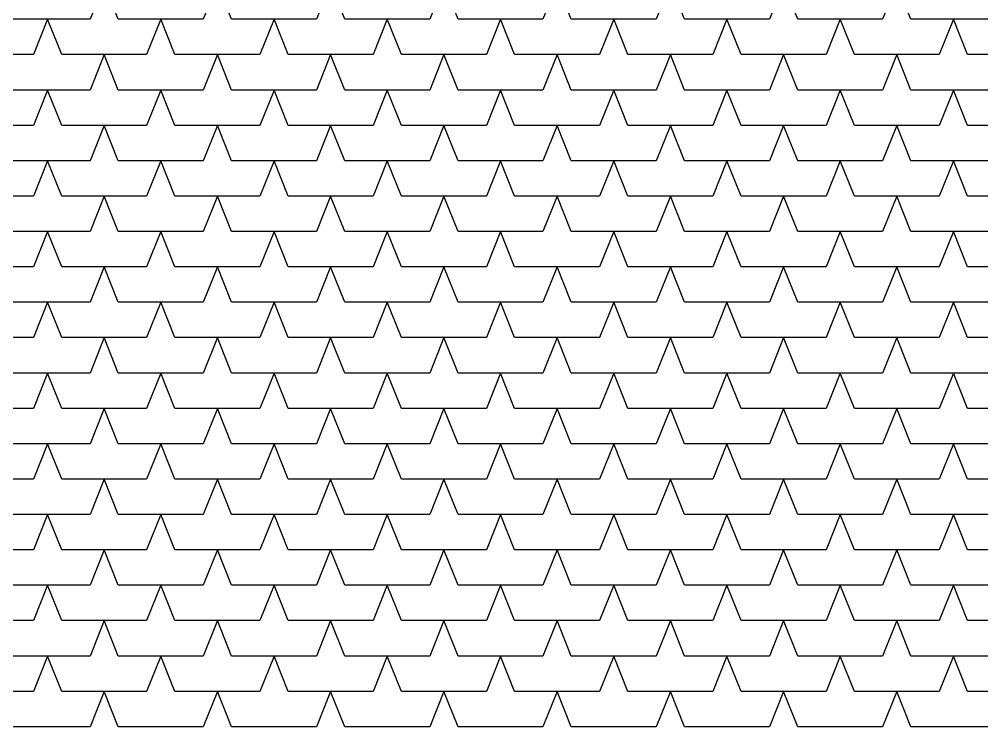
# Model space of a CAD drawing. Header units: inches. Extents: x 86794 to 87086, y 41803 to 41823.
# Drawn here: x 87068.594 to 87069.954, y 41820.33 to 41821.33 of the extents above; entities that cross this region are included whole.
import ezdxf

# ---------------------------------------------------------------- set-up
doc = ezdxf.new("R2010")
doc.units = ezdxf.units.IN
doc.header["$MEASUREMENT"] = 0

msp = doc.modelspace()

# ---------------------------------------------------------------- linework, layer by layer
at = {"color": 250}
for p, q in [((87068.7137, 41821.3795), (87068.6937, 41821.3295)), ((87068.7337, 41821.3295), (87068.7137, 41821.3795)), ((87068.8737, 41821.3795), (87068.8537, 41821.3295)), ((87068.8937, 41821.3295), (87068.8737, 41821.3795)), ((87069.0337, 41821.3795), (87069.0137, 41821.3295)), ((87069.0537, 41821.3295), (87069.0337, 41821.3795)), ((87069.1937, 41821.3795), (87069.1737, 41821.3295)), ((87069.2137, 41821.3295), (87069.1937, 41821.3795)), ((87069.3537, 41821.3795), (87069.3337, 41821.3295)), ((87069.3737, 41821.3295), (87069.3537, 41821.3795)), ((87069.5137, 41821.3795), (87069.4937, 41821.3295)), ((87069.5337, 41821.3295), (87069.5137, 41821.3795)), ((87069.6737, 41821.3795), (87069.6537, 41821.3295)), ((87069.6937, 41821.3295), (87069.6737, 41821.3795)), ((87069.8337, 41821.3795), (87069.8137, 41821.3295)), ((87069.8537, 41821.3295), (87069.8337, 41821.3795)), ((87068.6937, 41821.3295), (87068.5737, 41821.3295)), ((87068.6337, 41821.3295), (87068.6137, 41821.2795)), ((87068.6537, 41821.2795), (87068.6337, 41821.3295)), ((87068.8537, 41821.3295), (87068.7337, 41821.3295)), ((87068.7937, 41821.3295), (87068.7737, 41821.2795)), ((87068.8137, 41821.2795), (87068.7937, 41821.3295)), ((87069.0137, 41821.3295), (87068.8937, 41821.3295)), ((87068.9537, 41821.3295), (87068.9337, 41821.2795)), ((87068.9737, 41821.2795), (87068.9537, 41821.3295)), ((87069.1737, 41821.3295), (87069.0537, 41821.3295)), ((87069.1137, 41821.3295), (87069.0937, 41821.2795)), ((87069.1337, 41821.2795), (87069.1137, 41821.3295)), ((87069.3337, 41821.3295), (87069.2137, 41821.3295)), ((87069.2737, 41821.3295), (87069.2537, 41821.2795)), ((87069.2937, 41821.2795), (87069.2737, 41821.3295)), ((87069.4937, 41821.3295), (87069.3737, 41821.3295)), ((87069.4337, 41821.3295), (87069.4137, 41821.2795)), ((87069.4537, 41821.2795), (87069.4337, 41821.3295)), ((87069.6537, 41821.3295), (87069.5337, 41821.3295)), ((87069.5937, 41821.3295), (87069.5737, 41821.2795)), ((87069.6137, 41821.2795), (87069.5937, 41821.3295)), ((87069.8137, 41821.3295), (87069.6937, 41821.3295)), ((87069.7537, 41821.3295), (87069.7337, 41821.2795)), ((87069.7737, 41821.2795), (87069.7537, 41821.3295)), ((87069.9737, 41821.3295), (87069.8537, 41821.3295)), ((87069.9137, 41821.3295), (87069.8937, 41821.2795)), ((87069.9337, 41821.2795), (87069.9137, 41821.3295)), ((87068.6137, 41821.2795), (87068.4937, 41821.2795)), ((87068.7737, 41821.2795), (87068.6537, 41821.2795)), ((87068.7137, 41821.2795), (87068.6937, 41821.2295)), ((87068.7337, 41821.2295), (87068.7137, 41821.2795)), ((87068.9337, 41821.2795), (87068.8137, 41821.2795)), ((87068.8737, 41821.2795), (87068.8537, 41821.2295)), ((87068.8937, 41821.2295), (87068.8737, 41821.2795)), ((87069.0937, 41821.2795), (87068.9737, 41821.2795)), ((87069.0337, 41821.2795), (87069.0137, 41821.2295)), ((87069.0537, 41821.2295), (87069.0337, 41821.2795)), ((87069.2537, 41821.2795), (87069.1337, 41821.2795)), ((87069.1937, 41821.2795), (87069.1737, 41821.2295)), ((87069.2137, 41821.2295), (87069.1937, 41821.2795)), ((87069.4137, 41821.2795), (87069.2937, 41821.2795)), ((87069.3537, 41821.2795), (87069.3337, 41821.2295)), ((87069.3737, 41821.2295), (87069.3537, 41821.2795)), ((87069.5737, 41821.2795), (87069.4537, 41821.2795)), ((87069.5137, 41821.2795), (87069.4937, 41821.2295)), ((87069.5337, 41821.2295), (87069.5137, 41821.2795)), ((87069.7337, 41821.2795), (87069.6137, 41821.2795)), ((87069.6737, 41821.2795), (87069.6537, 41821.2295)), ((87069.6937, 41821.2295), (87069.6737, 41821.2795)), ((87069.8937, 41821.2795), (87069.7737, 41821.2795)), ((87069.8337, 41821.2795), (87069.8137, 41821.2295)), ((87069.8537, 41821.2295), (87069.8337, 41821.2795)), ((87070.0537, 41821.2795), (87069.9337, 41821.2795)), ((87068.6937, 41821.2295), (87068.5737, 41821.2295)), ((87068.6337, 41821.2295), (87068.6137, 41821.1795)), ((87068.6537, 41821.1795), (87068.6337, 41821.2295)), ((87068.8537, 41821.2295), (87068.7337, 41821.2295)), ((87068.7937, 41821.2295), (87068.7737, 41821.1795)), ((87068.8137, 41821.1795), (87068.7937, 41821.2295)), ((87069.0137, 41821.2295), (87068.8937, 41821.2295)), ((87068.9537, 41821.2295), (87068.9337, 41821.1795)), ((87068.9737, 41821.1795), (87068.9537, 41821.2295)), ((87069.1737, 41821.2295), (87069.0537, 41821.2295)), ((87069.1137, 41821.2295), (87069.0937, 41821.1795)), ((87069.1337, 41821.1795), (87069.1137, 41821.2295)), ((87069.3337, 41821.2295), (87069.2137, 41821.2295)), ((87069.2737, 41821.2295), (87069.2537, 41821.1795)), ((87069.2937, 41821.1795), (87069.2737, 41821.2295)), ((87069.4937, 41821.2295), (87069.3737, 41821.2295)), ((87069.4337, 41821.2295), (87069.4137, 41821.1795)), ((87069.4537, 41821.1795), (87069.4337, 41821.2295)), ((87069.6537, 41821.2295), (87069.5337, 41821.2295)), ((87069.5937, 41821.2295), (87069.5737, 41821.1795)), ((87069.6137, 41821.1795), (87069.5937, 41821.2295)), ((87069.8137, 41821.2295), (87069.6937, 41821.2295)), ((87069.7537, 41821.2295), (87069.7337, 41821.1795)), ((87069.7737, 41821.1795), (87069.7537, 41821.2295)), ((87069.9737, 41821.2295), (87069.8537, 41821.2295)), ((87069.9137, 41821.2295), (87069.8937, 41821.1795)), ((87069.9337, 41821.1795), (87069.9137, 41821.2295)), ((87068.6137, 41821.1795), (87068.4937, 41821.1795)), ((87068.7737, 41821.1795), (87068.6537, 41821.1795)), ((87068.7137, 41821.1795), (87068.6937, 41821.1295)), ((87068.7337, 41821.1295), (87068.7137, 41821.1795)), ((87068.9337, 41821.1795), (87068.8137, 41821.1795)), ((87068.8737, 41821.1795), (87068.8537, 41821.1295)), ((87068.8937, 41821.1295), (87068.8737, 41821.1795)), ((87069.0937, 41821.1795), (87068.9737, 41821.1795)), ((87069.0337, 41821.1795), (87069.0137, 41821.1295)), ((87069.0537, 41821.1295), (87069.0337, 41821.1795)), ((87069.2537, 41821.1795), (87069.1337, 41821.1795)), ((87069.1937, 41821.1795), (87069.1737, 41821.1295)), ((87069.2137, 41821.1295), (87069.1937, 41821.1795)), ((87069.4137, 41821.1795), (87069.2937, 41821.1795)), ((87069.3537, 41821.1795), (87069.3337, 41821.1295)), ((87069.3737, 41821.1295), (87069.3537, 41821.1795)), ((87069.5737, 41821.1795), (87069.4537, 41821.1795)), ((87069.5137, 41821.1795), (87069.4937, 41821.1295)), ((87069.5337, 41821.1295), (87069.5137, 41821.1795)), ((87069.7337, 41821.1795), (87069.6137, 41821.1795)), ((87069.6737, 41821.1795), (87069.6537, 41821.1295)), ((87069.6937, 41821.1295), (87069.6737, 41821.1795)), ((87069.8937, 41821.1795), (87069.7737, 41821.1795)), ((87069.8337, 41821.1795), (87069.8137, 41821.1295)), ((87069.8537, 41821.1295), (87069.8337, 41821.1795)), ((87070.0537, 41821.1795), (87069.9337, 41821.1795)), ((87068.6937, 41821.1295), (87068.5737, 41821.1295)), ((87068.6337, 41821.1295), (87068.6137, 41821.0795)), ((87068.6537, 41821.0795), (87068.6337, 41821.1295)), ((87068.8537, 41821.1295), (87068.7337, 41821.1295)), ((87068.7937, 41821.1295), (87068.7737, 41821.0795)), ((87068.8137, 41821.0795), (87068.7937, 41821.1295)), ((87069.0137, 41821.1295), (87068.8937, 41821.1295)), ((87068.9537, 41821.1295), (87068.9337, 41821.0795)), ((87068.9737, 41821.0795), (87068.9537, 41821.1295)), ((87069.1737, 41821.1295), (87069.0537, 41821.1295)), ((87069.1137, 41821.1295), (87069.0937, 41821.0795)), ((87069.1337, 41821.0795), (87069.1137, 41821.1295)), ((87069.3337, 41821.1295), (87069.2137, 41821.1295)), ((87069.2737, 41821.1295), (87069.2537, 41821.0795)), ((87069.2937, 41821.0795), (87069.2737, 41821.1295)), ((87069.4937, 41821.1295), (87069.3737, 41821.1295)), ((87069.4337, 41821.1295), (87069.4137, 41821.0795)), ((87069.4537, 41821.0795), (87069.4337, 41821.1295)), ((87069.6537, 41821.1295), (87069.5337, 41821.1295)), ((87069.5937, 41821.1295), (87069.5737, 41821.0795)), ((87069.6137, 41821.0795), (87069.5937, 41821.1295)), ((87069.8137, 41821.1295), (87069.6937, 41821.1295)), ((87069.7537, 41821.1295), (87069.7337, 41821.0795)), ((87069.7737, 41821.0795), (87069.7537, 41821.1295)), ((87069.9737, 41821.1295), (87069.8537, 41821.1295)), ((87069.9137, 41821.1295), (87069.8937, 41821.0795)), ((87069.9337, 41821.0795), (87069.9137, 41821.1295)), ((87068.6137, 41821.0795), (87068.4937, 41821.0795)), ((87068.7737, 41821.0795), (87068.6537, 41821.0795)), ((87068.7137, 41821.0795), (87068.6937, 41821.0295)), ((87068.7337, 41821.0295), (87068.7137, 41821.0795)), ((87068.9337, 41821.0795), (87068.8137, 41821.0795)), ((87068.8737, 41821.0795), (87068.8537, 41821.0295)), ((87068.8937, 41821.0295), (87068.8737, 41821.0795)), ((87069.0937, 41821.0795), (87068.9737, 41821.0795)), ((87069.0337, 41821.0795), (87069.0137, 41821.0295)), ((87069.0537, 41821.0295), (87069.0337, 41821.0795)), ((87069.2537, 41821.0795), (87069.1337, 41821.0795)), ((87069.1937, 41821.0795), (87069.1737, 41821.0295)), ((87069.2137, 41821.0295), (87069.1937, 41821.0795)), ((87069.4137, 41821.0795), (87069.2937, 41821.0795)), ((87069.3537, 41821.0795), (87069.3337, 41821.0295)), ((87069.3737, 41821.0295), (87069.3537, 41821.0795)), ((87069.5737, 41821.0795), (87069.4537, 41821.0795)), ((87069.5137, 41821.0795), (87069.4937, 41821.0295)), ((87069.5337, 41821.0295), (87069.5137, 41821.0795)), ((87069.7337, 41821.0795), (87069.6137, 41821.0795)), ((87069.6737, 41821.0795), (87069.6537, 41821.0295)), ((87069.6937, 41821.0295), (87069.6737, 41821.0795)), ((87069.8937, 41821.0795), (87069.7737, 41821.0795)), ((87069.8337, 41821.0795), (87069.8137, 41821.0295)), ((87069.8537, 41821.0295), (87069.8337, 41821.0795)), ((87070.0537, 41821.0795), (87069.9337, 41821.0795)), ((87068.6937, 41821.0295), (87068.5737, 41821.0295)), ((87068.6337, 41821.0295), (87068.6137, 41820.9795)), ((87068.6537, 41820.9795), (87068.6337, 41821.0295)), ((87068.8537, 41821.0295), (87068.7337, 41821.0295)), ((87068.7937, 41821.0295), (87068.7737, 41820.9795)), ((87068.8137, 41820.9795), (87068.7937, 41821.0295)), ((87069.0137, 41821.0295), (87068.8937, 41821.0295)), ((87068.9537, 41821.0295), (87068.9337, 41820.9795)), ((87068.9737, 41820.9795), (87068.9537, 41821.0295)), ((87069.1737, 41821.0295), (87069.0537, 41821.0295)), ((87069.1137, 41821.0295), (87069.0937, 41820.9795)), ((87069.1337, 41820.9795), (87069.1137, 41821.0295)), ((87069.3337, 41821.0295), (87069.2137, 41821.0295)), ((87069.2737, 41821.0295), (87069.2537, 41820.9795)), ((87069.2937, 41820.9795), (87069.2737, 41821.0295)), ((87069.4937, 41821.0295), (87069.3737, 41821.0295)), ((87069.4337, 41821.0295), (87069.4137, 41820.9795)), ((87069.4537, 41820.9795), (87069.4337, 41821.0295)), ((87069.6537, 41821.0295), (87069.5337, 41821.0295)), ((87069.5937, 41821.0295), (87069.5737, 41820.9795)), ((87069.6137, 41820.9795), (87069.5937, 41821.0295)), ((87069.8137, 41821.0295), (87069.6937, 41821.0295)), ((87069.7537, 41821.0295), (87069.7337, 41820.9795)), ((87069.7737, 41820.9795), (87069.7537, 41821.0295)), ((87069.9737, 41821.0295), (87069.8537, 41821.0295)), ((87069.9137, 41821.0295), (87069.8937, 41820.9795)), ((87069.9337, 41820.9795), (87069.9137, 41821.0295)), ((87068.6137, 41820.9795), (87068.4937, 41820.9795)), ((87068.7737, 41820.9795), (87068.6537, 41820.9795)), ((87068.7137, 41820.9795), (87068.6937, 41820.9295)), ((87068.7337, 41820.9295), (87068.7137, 41820.9795)), ((87068.9337, 41820.9795), (87068.8137, 41820.9795)), ((87068.8737, 41820.9795), (87068.8537, 41820.9295)), ((87068.8937, 41820.9295), (87068.8737, 41820.9795)), ((87069.0937, 41820.9795), (87068.9737, 41820.9795)), ((87069.0337, 41820.9795), (87069.0137, 41820.9295)), ((87069.0537, 41820.9295), (87069.0337, 41820.9795)), ((87069.2537, 41820.9795), (87069.1337, 41820.9795)), ((87069.1937, 41820.9795), (87069.1737, 41820.9295)), ((87069.2137, 41820.9295), (87069.1937, 41820.9795)), ((87069.4137, 41820.9795), (87069.2937, 41820.9795)), ((87069.3537, 41820.9795), (87069.3337, 41820.9295)), ((87069.3737, 41820.9295), (87069.3537, 41820.9795)), ((87069.5737, 41820.9795), (87069.4537, 41820.9795)), ((87069.5137, 41820.9795), (87069.4937, 41820.9295)), ((87069.5337, 41820.9295), (87069.5137, 41820.9795)), ((87069.7337, 41820.9795), (87069.6137, 41820.9795)), ((87069.6737, 41820.9795), (87069.6537, 41820.9295)), ((87069.6937, 41820.9295), (87069.6737, 41820.9795)), ((87069.8937, 41820.9795), (87069.7737, 41820.9795)), ((87069.8337, 41820.9795), (87069.8137, 41820.9295)), ((87069.8537, 41820.9295), (87069.8337, 41820.9795)), ((87070.0537, 41820.9795), (87069.9337, 41820.9795)), ((87068.6937, 41820.9295), (87068.5737, 41820.9295)), ((87068.6337, 41820.9295), (87068.6137, 41820.8795)), ((87068.6537, 41820.8795), (87068.6337, 41820.9295)), ((87068.8537, 41820.9295), (87068.7337, 41820.9295)), ((87068.7937, 41820.9295), (87068.7737, 41820.8795)), ((87068.8137, 41820.8795), (87068.7937, 41820.9295)), ((87069.0137, 41820.9295), (87068.8937, 41820.9295)), ((87068.9537, 41820.9295), (87068.9337, 41820.8795)), ((87068.9737, 41820.8795), (87068.9537, 41820.9295)), ((87069.1737, 41820.9295), (87069.0537, 41820.9295)), ((87069.1137, 41820.9295), (87069.0937, 41820.8795)), ((87069.1337, 41820.8795), (87069.1137, 41820.9295)), ((87069.3337, 41820.9295), (87069.2137, 41820.9295)), ((87069.2737, 41820.9295), (87069.2537, 41820.8795)), ((87069.2937, 41820.8795), (87069.2737, 41820.9295)), ((87069.4937, 41820.9295), (87069.3737, 41820.9295)), ((87069.4337, 41820.9295), (87069.4137, 41820.8795)), ((87069.4537, 41820.8795), (87069.4337, 41820.9295)), ((87069.6537, 41820.9295), (87069.5337, 41820.9295)), ((87069.5937, 41820.9295), (87069.5737, 41820.8795)), ((87069.6137, 41820.8795), (87069.5937, 41820.9295)), ((87069.8137, 41820.9295), (87069.6937, 41820.9295)), ((87069.7537, 41820.9295), (87069.7337, 41820.8795)), ((87069.7737, 41820.8795), (87069.7537, 41820.9295)), ((87069.9737, 41820.9295), (87069.8537, 41820.9295)), ((87069.9137, 41820.9295), (87069.8937, 41820.8795)), ((87069.9337, 41820.8795), (87069.9137, 41820.9295)), ((87068.6137, 41820.8795), (87068.4937, 41820.8795)), ((87068.7737, 41820.8795), (87068.6537, 41820.8795)), ((87068.7137, 41820.8795), (87068.6937, 41820.8295)), ((87068.7337, 41820.8295), (87068.7137, 41820.8795)), ((87068.9337, 41820.8795), (87068.8137, 41820.8795)), ((87068.8737, 41820.8795), (87068.8537, 41820.8295)), ((87068.8937, 41820.8295), (87068.8737, 41820.8795)), ((87069.0937, 41820.8795), (87068.9737, 41820.8795)), ((87069.0337, 41820.8795), (87069.0137, 41820.8295)), ((87069.0537, 41820.8295), (87069.0337, 41820.8795)), ((87069.2537, 41820.8795), (87069.1337, 41820.8795)), ((87069.1937, 41820.8795), (87069.1737, 41820.8295)), ((87069.2137, 41820.8295), (87069.1937, 41820.8795)), ((87069.4137, 41820.8795), (87069.2937, 41820.8795)), ((87069.3537, 41820.8795), (87069.3337, 41820.8295)), ((87069.3737, 41820.8295), (87069.3537, 41820.8795)), ((87069.5737, 41820.8795), (87069.4537, 41820.8795)), ((87069.5137, 41820.8795), (87069.4937, 41820.8295)), ((87069.5337, 41820.8295), (87069.5137, 41820.8795)), ((87069.7337, 41820.8795), (87069.6137, 41820.8795)), ((87069.6737, 41820.8795), (87069.6537, 41820.8295)), ((87069.6937, 41820.8295), (87069.6737, 41820.8795)), ((87069.8937, 41820.8795), (87069.7737, 41820.8795)), ((87069.8337, 41820.8795), (87069.8137, 41820.8295)), ((87069.8537, 41820.8295), (87069.8337, 41820.8795)), ((87070.0537, 41820.8795), (87069.9337, 41820.8795)), ((87068.6937, 41820.8295), (87068.5737, 41820.8295)), ((87068.6337, 41820.8295), (87068.6137, 41820.7795)), ((87068.6537, 41820.7795), (87068.6337, 41820.8295)), ((87068.8537, 41820.8295), (87068.7337, 41820.8295)), ((87068.7937, 41820.8295), (87068.7737, 41820.7795)), ((87068.8137, 41820.7795), (87068.7937, 41820.8295)), ((87069.0137, 41820.8295), (87068.8937, 41820.8295)), ((87068.9537, 41820.8295), (87068.9337, 41820.7795)), ((87068.9737, 41820.7795), (87068.9537, 41820.8295)), ((87069.1737, 41820.8295), (87069.0537, 41820.8295)), ((87069.1137, 41820.8295), (87069.0937, 41820.7795)), ((87069.1337, 41820.7795), (87069.1137, 41820.8295)), ((87069.3337, 41820.8295), (87069.2137, 41820.8295)), ((87069.2737, 41820.8295), (87069.2537, 41820.7795)), ((87069.2937, 41820.7795), (87069.2737, 41820.8295)), ((87069.4937, 41820.8295), (87069.3737, 41820.8295)), ((87069.4337, 41820.8295), (87069.4137, 41820.7795)), ((87069.4537, 41820.7795), (87069.4337, 41820.8295)), ((87069.6537, 41820.8295), (87069.5337, 41820.8295)), ((87069.5937, 41820.8295), (87069.5737, 41820.7795)), ((87069.6137, 41820.7795), (87069.5937, 41820.8295)), ((87069.8137, 41820.8295), (87069.6937, 41820.8295)), ((87069.7537, 41820.8295), (87069.7337, 41820.7795)), ((87069.7737, 41820.7795), (87069.7537, 41820.8295)), ((87069.9737, 41820.8295), (87069.8537, 41820.8295)), ((87069.9137, 41820.8295), (87069.8937, 41820.7795)), ((87069.9337, 41820.7795), (87069.9137, 41820.8295)), ((87068.6137, 41820.7795), (87068.4937, 41820.7795)), ((87068.7737, 41820.7795), (87068.6537, 41820.7795)), ((87068.7137, 41820.7795), (87068.6937, 41820.7295)), ((87068.7337, 41820.7295), (87068.7137, 41820.7795)), ((87068.9337, 41820.7795), (87068.8137, 41820.7795)), ((87068.8737, 41820.7795), (87068.8537, 41820.7295)), ((87068.8937, 41820.7295), (87068.8737, 41820.7795)), ((87069.0937, 41820.7795), (87068.9737, 41820.7795)), ((87069.0337, 41820.7795), (87069.0137, 41820.7295)), ((87069.0537, 41820.7295), (87069.0337, 41820.7795)), ((87069.2537, 41820.7795), (87069.1337, 41820.7795)), ((87069.1937, 41820.7795), (87069.1737, 41820.7295)), ((87069.2137, 41820.7295), (87069.1937, 41820.7795)), ((87069.4137, 41820.7795), (87069.2937, 41820.7795)), ((87069.3537, 41820.7795), (87069.3337, 41820.7295)), ((87069.3737, 41820.7295), (87069.3537, 41820.7795)), ((87069.5737, 41820.7795), (87069.4537, 41820.7795)), ((87069.5137, 41820.7795), (87069.4937, 41820.7295)), ((87069.5337, 41820.7295), (87069.5137, 41820.7795)), ((87069.7337, 41820.7795), (87069.6137, 41820.7795)), ((87069.6737, 41820.7795), (87069.6537, 41820.7295)), ((87069.6937, 41820.7295), (87069.6737, 41820.7795)), ((87069.8937, 41820.7795), (87069.7737, 41820.7795)), ((87069.8337, 41820.7795), (87069.8137, 41820.7295)), ((87069.8537, 41820.7295), (87069.8337, 41820.7795)), ((87070.0537, 41820.7795), (87069.9337, 41820.7795)), ((87068.6937, 41820.7295), (87068.5737, 41820.7295)), ((87068.6337, 41820.7295), (87068.6137, 41820.6795)), ((87068.6537, 41820.6795), (87068.6337, 41820.7295)), ((87068.8537, 41820.7295), (87068.7337, 41820.7295)), ((87068.7937, 41820.7295), (87068.7737, 41820.6795)), ((87068.8137, 41820.6795), (87068.7937, 41820.7295)), ((87069.0137, 41820.7295), (87068.8937, 41820.7295)), ((87068.9537, 41820.7295), (87068.9337, 41820.6795)), ((87068.9737, 41820.6795), (87068.9537, 41820.7295)), ((87069.1737, 41820.7295), (87069.0537, 41820.7295)), ((87069.1137, 41820.7295), (87069.0937, 41820.6795)), ((87069.1337, 41820.6795), (87069.1137, 41820.7295)), ((87069.3337, 41820.7295), (87069.2137, 41820.7295)), ((87069.2737, 41820.7295), (87069.2537, 41820.6795)), ((87069.2937, 41820.6795), (87069.2737, 41820.7295)), ((87069.4937, 41820.7295), (87069.3737, 41820.7295)), ((87069.4337, 41820.7295), (87069.4137, 41820.6795)), ((87069.4537, 41820.6795), (87069.4337, 41820.7295)), ((87069.6537, 41820.7295), (87069.5337, 41820.7295)), ((87069.5937, 41820.7295), (87069.5737, 41820.6795)), ((87069.6137, 41820.6795), (87069.5937, 41820.7295)), ((87069.8137, 41820.7295), (87069.6937, 41820.7295)), ((87069.7537, 41820.7295), (87069.7337, 41820.6795)), ((87069.7737, 41820.6795), (87069.7537, 41820.7295)), ((87069.9737, 41820.7295), (87069.8537, 41820.7295)), ((87069.9137, 41820.7295), (87069.8937, 41820.6795)), ((87069.9337, 41820.6795), (87069.9137, 41820.7295)), ((87068.6137, 41820.6795), (87068.4937, 41820.6795)), ((87068.7737, 41820.6795), (87068.6537, 41820.6795)), ((87068.7137, 41820.6795), (87068.6937, 41820.6295)), ((87068.7337, 41820.6295), (87068.7137, 41820.6795)), ((87068.9337, 41820.6795), (87068.8137, 41820.6795)), ((87068.8737, 41820.6795), (87068.8537, 41820.6295)), ((87068.8937, 41820.6295), (87068.8737, 41820.6795)), ((87069.0937, 41820.6795), (87068.9737, 41820.6795)), ((87069.0337, 41820.6795), (87069.0137, 41820.6295)), ((87069.0537, 41820.6295), (87069.0337, 41820.6795)), ((87069.2537, 41820.6795), (87069.1337, 41820.6795)), ((87069.1937, 41820.6795), (87069.1737, 41820.6295)), ((87069.2137, 41820.6295), (87069.1937, 41820.6795)), ((87069.4137, 41820.6795), (87069.2937, 41820.6795)), ((87069.3537, 41820.6795), (87069.3337, 41820.6295)), ((87069.3737, 41820.6295), (87069.3537, 41820.6795)), ((87069.5737, 41820.6795), (87069.4537, 41820.6795)), ((87069.5137, 41820.6795), (87069.4937, 41820.6295)), ((87069.5337, 41820.6295), (87069.5137, 41820.6795)), ((87069.7337, 41820.6795), (87069.6137, 41820.6795)), ((87069.6737, 41820.6795), (87069.6537, 41820.6295)), ((87069.6937, 41820.6295), (87069.6737, 41820.6795)), ((87069.8937, 41820.6795), (87069.7737, 41820.6795)), ((87069.8337, 41820.6795), (87069.8137, 41820.6295)), ((87069.8537, 41820.6295), (87069.8337, 41820.6795)), ((87070.0537, 41820.6795), (87069.9337, 41820.6795)), ((87068.6937, 41820.6295), (87068.5737, 41820.6295)), ((87068.6337, 41820.6295), (87068.6137, 41820.5795)), ((87068.6537, 41820.5795), (87068.6337, 41820.6295)), ((87068.8537, 41820.6295), (87068.7337, 41820.6295)), ((87068.7937, 41820.6295), (87068.7737, 41820.5795)), ((87068.8137, 41820.5795), (87068.7937, 41820.6295)), ((87069.0137, 41820.6295), (87068.8937, 41820.6295)), ((87068.9537, 41820.6295), (87068.9337, 41820.5795)), ((87068.9737, 41820.5795), (87068.9537, 41820.6295)), ((87069.1737, 41820.6295), (87069.0537, 41820.6295)), ((87069.1137, 41820.6295), (87069.0937, 41820.5795)), ((87069.1337, 41820.5795), (87069.1137, 41820.6295)), ((87069.3337, 41820.6295), (87069.2137, 41820.6295)), ((87069.2737, 41820.6295), (87069.2537, 41820.5795)), ((87069.2937, 41820.5795), (87069.2737, 41820.6295)), ((87069.4937, 41820.6295), (87069.3737, 41820.6295)), ((87069.4337, 41820.6295), (87069.4137, 41820.5795)), ((87069.4537, 41820.5795), (87069.4337, 41820.6295)), ((87069.6537, 41820.6295), (87069.5337, 41820.6295)), ((87069.5937, 41820.6295), (87069.5737, 41820.5795)), ((87069.6137, 41820.5795), (87069.5937, 41820.6295)), ((87069.8137, 41820.6295), (87069.6937, 41820.6295)), ((87069.7537, 41820.6295), (87069.7337, 41820.5795)), ((87069.7737, 41820.5795), (87069.7537, 41820.6295)), ((87069.9737, 41820.6295), (87069.8537, 41820.6295)), ((87069.9137, 41820.6295), (87069.8937, 41820.5795)), ((87069.9337, 41820.5795), (87069.9137, 41820.6295)), ((87068.6137, 41820.5795), (87068.4937, 41820.5795)), ((87068.7737, 41820.5795), (87068.6537, 41820.5795)), ((87068.7137, 41820.5795), (87068.6937, 41820.5295)), ((87068.7337, 41820.5295), (87068.7137, 41820.5795)), ((87068.9337, 41820.5795), (87068.8137, 41820.5795)), ((87068.8737, 41820.5795), (87068.8537, 41820.5295)), ((87068.8937, 41820.5295), (87068.8737, 41820.5795)), ((87069.0937, 41820.5795), (87068.9737, 41820.5795)), ((87069.0337, 41820.5795), (87069.0137, 41820.5295)), ((87069.0537, 41820.5295), (87069.0337, 41820.5795)), ((87069.2537, 41820.5795), (87069.1337, 41820.5795)), ((87069.1937, 41820.5795), (87069.1737, 41820.5295)), ((87069.2137, 41820.5295), (87069.1937, 41820.5795)), ((87069.4137, 41820.5795), (87069.2937, 41820.5795)), ((87069.3537, 41820.5795), (87069.3337, 41820.5295)), ((87069.3737, 41820.5295), (87069.3537, 41820.5795)), ((87069.5737, 41820.5795), (87069.4537, 41820.5795)), ((87069.5137, 41820.5795), (87069.4937, 41820.5295)), ((87069.5337, 41820.5295), (87069.5137, 41820.5795)), ((87069.7337, 41820.5795), (87069.6137, 41820.5795)), ((87069.6737, 41820.5795), (87069.6537, 41820.5295)), ((87069.6937, 41820.5295), (87069.6737, 41820.5795)), ((87069.8937, 41820.5795), (87069.7737, 41820.5795)), ((87069.8337, 41820.5795), (87069.8137, 41820.5295)), ((87069.8537, 41820.5295), (87069.8337, 41820.5795)), ((87070.0537, 41820.5795), (87069.9337, 41820.5795)), ((87068.6937, 41820.5295), (87068.5737, 41820.5295)), ((87068.6337, 41820.5295), (87068.6137, 41820.4795)), ((87068.6537, 41820.4795), (87068.6337, 41820.5295)), ((87068.8537, 41820.5295), (87068.7337, 41820.5295)), ((87068.7937, 41820.5295), (87068.7737, 41820.4795)), ((87068.8137, 41820.4795), (87068.7937, 41820.5295)), ((87069.0137, 41820.5295), (87068.8937, 41820.5295)), ((87068.9537, 41820.5295), (87068.9337, 41820.4795)), ((87068.9737, 41820.4795), (87068.9537, 41820.5295)), ((87069.1737, 41820.5295), (87069.0537, 41820.5295)), ((87069.1137, 41820.5295), (87069.0937, 41820.4795)), ((87069.1337, 41820.4795), (87069.1137, 41820.5295)), ((87069.3337, 41820.5295), (87069.2137, 41820.5295)), ((87069.2737, 41820.5295), (87069.2537, 41820.4795)), ((87069.2937, 41820.4795), (87069.2737, 41820.5295)), ((87069.4937, 41820.5295), (87069.3737, 41820.5295)), ((87069.4337, 41820.5295), (87069.4137, 41820.4795)), ((87069.4537, 41820.4795), (87069.4337, 41820.5295)), ((87069.6537, 41820.5295), (87069.5337, 41820.5295)), ((87069.5937, 41820.5295), (87069.5737, 41820.4795)), ((87069.6137, 41820.4795), (87069.5937, 41820.5295)), ((87069.8137, 41820.5295), (87069.6937, 41820.5295)), ((87069.7537, 41820.5295), (87069.7337, 41820.4795)), ((87069.7737, 41820.4795), (87069.7537, 41820.5295)), ((87069.9737, 41820.5295), (87069.8537, 41820.5295)), ((87069.9137, 41820.5295), (87069.8937, 41820.4795)), ((87069.9337, 41820.4795), (87069.9137, 41820.5295)), ((87068.6137, 41820.4795), (87068.4937, 41820.4795)), ((87068.7737, 41820.4795), (87068.6537, 41820.4795)), ((87068.7137, 41820.4795), (87068.6937, 41820.4295)), ((87068.7337, 41820.4295), (87068.7137, 41820.4795)), ((87068.9337, 41820.4795), (87068.8137, 41820.4795)), ((87068.8737, 41820.4795), (87068.8537, 41820.4295)), ((87068.8937, 41820.4295), (87068.8737, 41820.4795)), ((87069.0937, 41820.4795), (87068.9737, 41820.4795)), ((87069.0337, 41820.4795), (87069.0137, 41820.4295)), ((87069.0537, 41820.4295), (87069.0337, 41820.4795)), ((87069.2537, 41820.4795), (87069.1337, 41820.4795)), ((87069.1937, 41820.4795), (87069.1737, 41820.4295)), ((87069.2137, 41820.4295), (87069.1937, 41820.4795)), ((87069.4137, 41820.4795), (87069.2937, 41820.4795)), ((87069.3537, 41820.4795), (87069.3337, 41820.4295)), ((87069.3737, 41820.4295), (87069.3537, 41820.4795)), ((87069.5737, 41820.4795), (87069.4537, 41820.4795)), ((87069.5137, 41820.4795), (87069.4937, 41820.4295)), ((87069.5337, 41820.4295), (87069.5137, 41820.4795)), ((87069.7337, 41820.4795), (87069.6137, 41820.4795)), ((87069.6737, 41820.4795), (87069.6537, 41820.4295)), ((87069.6937, 41820.4295), (87069.6737, 41820.4795)), ((87069.8937, 41820.4795), (87069.7737, 41820.4795)), ((87069.8337, 41820.4795), (87069.8137, 41820.4295)), ((87069.8537, 41820.4295), (87069.8337, 41820.4795)), ((87070.0537, 41820.4795), (87069.9337, 41820.4795)), ((87068.6937, 41820.4295), (87068.5737, 41820.4295)), ((87068.6337, 41820.4295), (87068.6137, 41820.3795)), ((87068.6537, 41820.3795), (87068.6337, 41820.4295)), ((87068.8537, 41820.4295), (87068.7337, 41820.4295)), ((87068.7937, 41820.4295), (87068.7737, 41820.3795)), ((87068.8137, 41820.3795), (87068.7937, 41820.4295)), ((87069.0137, 41820.4295), (87068.8937, 41820.4295)), ((87068.9537, 41820.4295), (87068.9337, 41820.3795)), ((87068.9737, 41820.3795), (87068.9537, 41820.4295)), ((87069.1737, 41820.4295), (87069.0537, 41820.4295)), ((87069.1137, 41820.4295), (87069.0937, 41820.3795)), ((87069.1337, 41820.3795), (87069.1137, 41820.4295)), ((87069.3337, 41820.4295), (87069.2137, 41820.4295)), ((87069.2737, 41820.4295), (87069.2537, 41820.3795)), ((87069.2937, 41820.3795), (87069.2737, 41820.4295)), ((87069.4937, 41820.4295), (87069.3737, 41820.4295)), ((87069.4337, 41820.4295), (87069.4137, 41820.3795)), ((87069.4537, 41820.3795), (87069.4337, 41820.4295)), ((87069.6537, 41820.4295), (87069.5337, 41820.4295)), ((87069.5937, 41820.4295), (87069.5737, 41820.3795)), ((87069.6137, 41820.3795), (87069.5937, 41820.4295)), ((87069.8137, 41820.4295), (87069.6937, 41820.4295)), ((87069.7537, 41820.4295), (87069.7337, 41820.3795)), ((87069.7737, 41820.3795), (87069.7537, 41820.4295)), ((87069.9737, 41820.4295), (87069.8537, 41820.4295)), ((87069.9137, 41820.4295), (87069.8937, 41820.3795)), ((87069.9337, 41820.3795), (87069.9137, 41820.4295)), ((87068.6137, 41820.3795), (87068.4937, 41820.3795)), ((87068.7737, 41820.3795), (87068.6537, 41820.3795)), ((87068.7137, 41820.3795), (87068.6937, 41820.3295)), ((87068.7337, 41820.3295), (87068.7137, 41820.3795)), ((87068.9337, 41820.3795), (87068.8137, 41820.3795)), ((87068.8737, 41820.3795), (87068.8537, 41820.3295)), ((87068.8937, 41820.3295), (87068.8737, 41820.3795)), ((87069.0937, 41820.3795), (87068.9737, 41820.3795)), ((87069.0337, 41820.3795), (87069.0137, 41820.3295)), ((87069.0537, 41820.3295), (87069.0337, 41820.3795)), ((87069.2537, 41820.3795), (87069.1337, 41820.3795)), ((87069.1937, 41820.3795), (87069.1737, 41820.3295)), ((87069.2137, 41820.3295), (87069.1937, 41820.3795)), ((87069.4137, 41820.3795), (87069.2937, 41820.3795)), ((87069.3537, 41820.3795), (87069.3337, 41820.3295)), ((87069.3737, 41820.3295), (87069.3537, 41820.3795)), ((87069.5737, 41820.3795), (87069.4537, 41820.3795)), ((87069.5137, 41820.3795), (87069.4937, 41820.3295)), ((87069.5337, 41820.3295), (87069.5137, 41820.3795)), ((87069.7337, 41820.3795), (87069.6137, 41820.3795)), ((87069.6737, 41820.3795), (87069.6537, 41820.3295)), ((87069.6937, 41820.3295), (87069.6737, 41820.3795)), ((87069.8937, 41820.3795), (87069.7737, 41820.3795)), ((87069.8337, 41820.3795), (87069.8137, 41820.3295)), ((87069.8537, 41820.3295), (87069.8337, 41820.3795)), ((87070.0537, 41820.3795), (87069.9337, 41820.3795)), ((87068.6937, 41820.3295), (87068.5737, 41820.3295)), ((87068.8537, 41820.3295), (87068.7337, 41820.3295)), ((87069.0137, 41820.3295), (87068.8937, 41820.3295)), ((87069.1737, 41820.3295), (87069.0537, 41820.3295)), ((87069.3337, 41820.3295), (87069.2137, 41820.3295)), ((87069.4937, 41820.3295), (87069.3737, 41820.3295)), ((87069.6537, 41820.3295), (87069.5337, 41820.3295)), ((87069.8137, 41820.3295), (87069.6937, 41820.3295)), ((87069.9737, 41820.3295), (87069.8537, 41820.3295))]:
    msp.add_line(p, q, dxfattribs=at)

doc.saveas('drawing.dxf')
